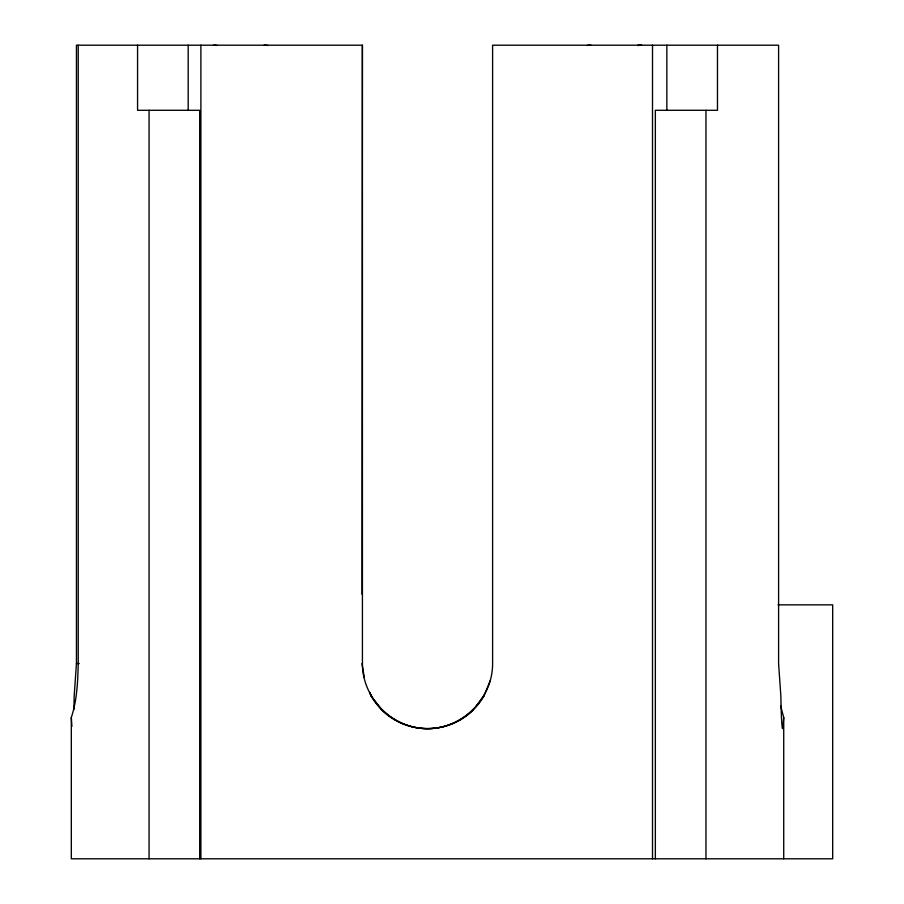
<?xml version="1.0" encoding="UTF-8"?>
<svg xmlns="http://www.w3.org/2000/svg" width="904" height="904" viewBox="0 0 904 904"><rect width="100%" height="100%" fill="white"/><g stroke="black" fill="none" stroke-linecap="round" stroke-linejoin="round"><path stroke-width="1.36" d="M362.052 594.357L362.38 45.2L76.445 45.2L76.445 663.536L74.173 696.08A65.122 2.023 -90 0 1 73.857 709.561M780.615 705.798L783.723 717.482L782.615 728.624A65.122 2.023 -90 0 1 780.864 696.08L778.593 663.536L778.593 45.2L492.601 45.2L492.601 663.536C492.827 698.374 462.351 728.839 427.513 728.624C392.686 728.839 362.21 698.374 362.425 663.536L362.425 45.2M778.05 604.844L832.686 604.844L832.686 858.8L71.314 858.8L71.314 717.482C77.043 700.148 77.812 681.65 78.23 663.536L78.23 45.2M475.673 706.781L484.25 695.097M483.843 696.08L490.386 680.384M76.445 663.536L79.224 663.536M369.906 693.074L371.781 696.848M369.612 692.351L371.194 696.08L381.499 709.561A65.246 65.144 -90 0 0 473.549 709.561M361.984 663.536L364.233 677.186M71.902 726.409L71.314 717.482M783.723 717.482L783.723 858.8M717.471 45.2L717.471 110.288L655.343 110.288L655.343 858.8M705.967 110.288L705.967 858.8M666.847 45.2L666.847 110.288M652.507 45.2L652.507 858.8M200.891 45.2L200.891 858.8M199.694 858.8L199.694 110.288L137.566 110.288L137.566 45.2M188.19 45.2L188.19 110.288M149.07 110.288L149.07 858.8M483.889 696.08A65.122 65.088 -90 0 1 371.171 696.08M587.058 45.482A39.787 28.126 -90 0 1 590.9 45.2M213.502 45.2A39.787 28.126 -90 0 1 217.344 45.482M264.137 45.2A39.787 28.126 -90 0 1 267.979 45.482M641.535 45.2A39.787 28.126 -90 0 0 637.693 45.482A39.787 28.126 90 0 1 641.535 45.2"/></g></svg>
